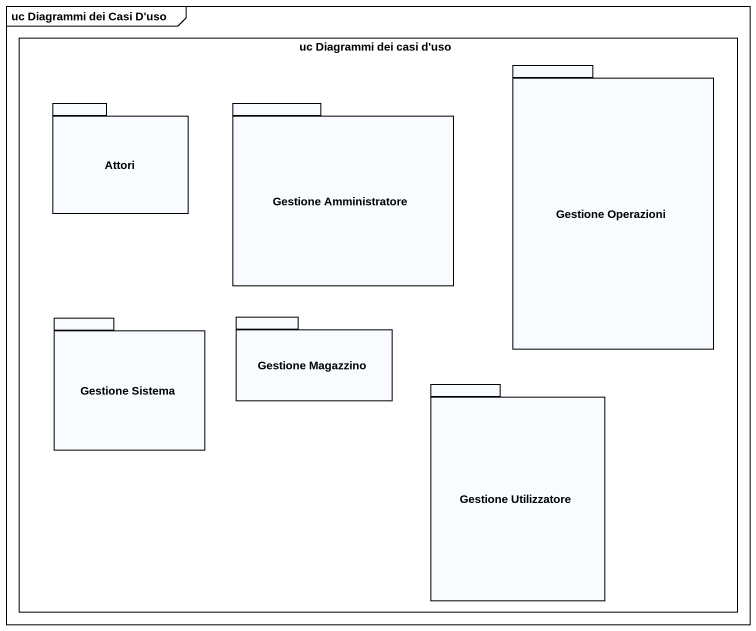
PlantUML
@startuml
mainframe uc Diagrammi dei Casi D'uso
rectangle "uc Diagrammi dei casi d'uso" as uc_Diagrammi_dei_casi_d_uso {
  package "Gestione Operazioni" as Gestione_Operazioni {
  }
  package Attori {
  }
  package "Gestione Amministratore" as Gestione_Amministratore {
  }
  package "Gestione Sistema" as Gestione_Sistema {
  }
  package "Gestione Magazzino" as Gestione_Magazzino {
  }
  package "Gestione Utilizzatore" as Gestione_Utilizzatore {
  }
}
@enduml
